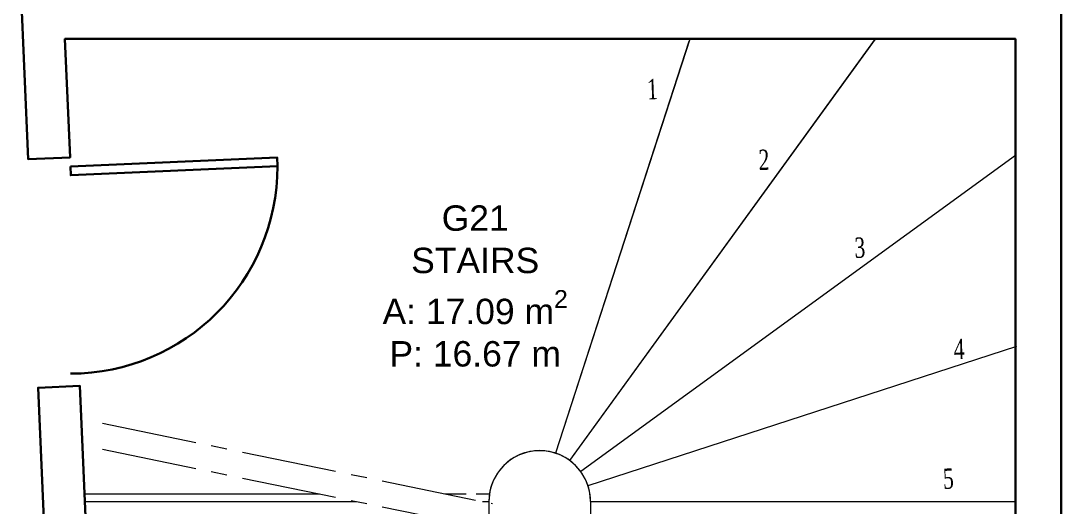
# Model space of a CAD drawing. Header units: centimetres. Extents: x 118932 to 154602, y -32682 to -23521.
# Drawn here: x 138695 to 139104.8, y -30856.7 to -30665.3 of the extents above; entities that cross this region are included whole.
import ezdxf

# ---------------------------------------------------------------- set-up
doc = ezdxf.new("R2010")
doc.units = ezdxf.units.CM
doc.header["$LTSCALE"] = 50
doc.header["$MEASUREMENT"] = 0
doc.linetypes.add('CENTER2', pattern=[1.125, 0.75, -0.125, 0.125, -0.125])
for name, color, linetype, lineweight, true_color in [('GEN_00_BL_Yazı', 7, 'Continuous', 0, 0x4f5250), ('GEN_00_BL_Ölçü Dış', 7, 'Continuous', 5, 0x766a5e), ('GEN_01_TA_Merdiven', 7, 'Continuous', 13, 0x816183), ('KALACAK DUVARLAR', 7, 'Continuous', 30, 0x005387)]:
    doc.layers.add(name, color=color, linetype=linetype, lineweight=lineweight, true_color=true_color)
doc.styles.add('ARIAL', font='arial.ttf')
doc.styles.add('Times New Roman_3', font='times.ttf', dxfattribs={"width": 0.7, "height": 80.004839})

# ---------------------------------------------------------------- blocks, each defined once
blk = doc.blocks.new('as5')
at = {"layer": 'GEN_01_TA_Merdiven'}
for p, q in [((41482.62, -11378.55, 0), (41424.09, -11539.59, 0)), ((41555.67, -11381.07, 0), (41429.57, -11542.62, 0)), ((41609.25, -11428.77, 0), (41433.84, -11547.2, 0)), ((41607.05, -11503.88, 0), (41436.48, -11552.87, 0)), ((41238.2, -11549.19, 0), (41330.62, -11552.39, 0)), ((41238.22, -11552.19, 0), (41345.09, -11555.89, 0)), ((41380.23, -11554.1, 0), (41388.39, -11554.39, 0)), ((41392.39, -11554.52, 0), (41397.38, -11554.7, 0)), ((41397.27, -11557.7, 0), (41393.54, -11665.63, 0)), ((41394.71, -11557.61, 0), (41397.27, -11557.69, 0)), ((41437.25, -11559.08, 0), (41433.52, -11667.01, 0)), ((41437.25, -11559.08, 0), (41604.94, -11564.88, 0))]:
    blk.add_line(p, q, dxfattribs=at)
blk.add_arc((41417.26, -11558.38, 0), 20, 358.0219, 178.0219, dxfattribs=at)
at = {"layer": 'GEN_01_TA_Merdiven', "char_height": 8, "width": 4.7238, "attachment_point": 1, "rotation": 360, "line_spacing_factor": 1.029793, "style": 'Times New Roman_3'}
for s, insert in [('1', (41465.13, -11393.73, 0)), ('2', (41508.08, -11423.04, 0)), ('3', (41544.63, -11458.89, 0)), ('4', (41582.32, -11500.12, 0)), ('5', (41576.35, -11550.95, 0))]:
    blk.add_mtext(s, dxfattribs=dict(at, insert=insert))
blk = doc.blocks.new('LEVEL 0_B BLOK_MERDİVEN')
at = {"layer": 'GEN_01_TA_Merdiven'}
for p, q in [((80.41, -908.9, 0), (27.8, -1070.87, 0)), ((153.83, -907.89, 0), (33.37, -1073.71, 0)), ((209, -953.73, 0), (37.8, -1078.13, 0)), ((209.41, -1028.86, 0), (40.64, -1083.71, 0)), ((-150.61, -1086.88, 0), (-65.18, -1086.88, 0)), ((-150.61, -1089.88, 0), (-50.59, -1089.88, 0)), ((-15.54, -1086.89, 0), (-7.38, -1086.89, 0)), ((-3.38, -1086.89, 0), (1.62, -1086.89, 0)), ((-0.95, -1089.89, 0), (1.61, -1089.89, 0)), ((1.61, -1089.89, 0), (1.61, -1197.89, 0)), ((41.61, -1089.89, 0), (209.41, -1089.9, 0)), ((41.61, -1089.89, 0), (41.61, -1197.89, 0))]:
    blk.add_line(p, q, dxfattribs=at)
at = {"layer": 'GEN_01_TA_Merdiven', "linetype": 'CENTER2'}
for p, q in [((-150.61, -1059.1, 0), (3.02, -1090.7, 0)), ((-150.61, -1069.31, 0), (3.02, -1100.91, 0))]:
    blk.add_line(p, q, dxfattribs=at)
at = {"layer": 'GEN_01_TA_Merdiven'}
blk.add_arc((21.61, -1089.89, 0), 20, 359.9996, 179.9996, dxfattribs=at)
at = {"rotation": 1.977677304363051}
blk.add_blockref('as5', (-41769.87, 9032.3, 0), dxfattribs=at)
at = {"layer": 'GEN_01_TA_Merdiven', "char_height": 8, "width": 4.7238, "attachment_point": 1, "rotation": 1.9777, "line_spacing_factor": 1.029793, "style": 'Times New Roman_3'}
for s, insert in [('1', (63.78, -923.68, 0)), ('2', (107.71, -951.49, 0)), ('3', (145.48, -986.06, 0)), ('4', (184.56, -1025.96, 0)), ('5', (180.35, -1076.97, 0))]:
    blk.add_mtext(s, dxfattribs=dict(at, insert=insert))
blk = doc.blocks.new('LEVEL 0_B BLOK_GÖRÜNÜŞ')
at = {"layer": 'GEN_00_BL_Ölçü Dış'}
blk.add_blockref('LEVEL 0_B BLOK_MERDİVEN', (-229.05, 1040.3, 0), dxfattribs=at)
blk = doc.blocks.new('KALACAK DUVALAR LEVEL 0 B BLOK')
at = {"layer": 'KALACAK DUVARLAR'}
blk.add_lwpolyline([(-2138.52, -1701.12), (-2138.52, -1719.17), (-2001.63, -1719.17), (-2001.63, -1212.08), (-2131.4, -1212.09), (-2411.46, -1212.09), (-2408.55, -1279.41), (-2392.07, -1278.7), (-2394.08, -1232.09), (-2136.86, -1232.09), (-2019.68, -1232.08), (-2019.68, -1701.11), (-2138.52, -1701.15), (-2138.52, -1719.15)], dxfattribs=at)
for points in [[(-2391.92, -1282.2), (-2391.77, -1285.69), (-2310.34, -1282.18), (-2310.49, -1278.68)], [(-2404.67, -1369.33), (-2388.18, -1368.62)], [(-2258.52, -1719.18), (-2258.52, -1701.12), (-2373.82, -1701.11), (-2388.18, -1368.62), (-2404.67, -1369.33), (-2389.56, -1719.17)]]:
    blk.add_lwpolyline(points, close=True, dxfattribs=at)
blk.add_arc((-2391.92, -1282.2), 81.57, 270.0139, 0.0139, dxfattribs=at)
blk = doc.blocks.new('TEFRISLI MAHAL LEVEL 0 A BLOK')
at = {"layer": 'GEN_00_BL_Yazı', "transparency": 33554687, "insert": (2744, -1849.82), "char_height": 10, "attachment_point": 2, "style": 'ARIAL'}
blk.add_mtext('\\A1;\\pxqc;G21\\PSTAIRS\\PA: 17.09 m{\\H0.7x;\\S2^ ;}\\PP: 16.67 m', dxfattribs=at)

msp = doc.modelspace()

# ---------------------------------------------------------------- block references
for name, p in [('KALACAK DUVALAR LEVEL 0 B BLOK', (141106.44, -29440.39, 0)), ('LEVEL 0_B BLOK_GÖRÜNÜŞ', (139106.81, -30804.89, 0))]:
    msp.add_blockref(name, p)
at = {"layer": 'GEN_00_BL_Ölçü Dış'}
msp.add_blockref('TEFRISLI MAHAL LEVEL 0 A BLOK', (136129.97, -28888.13), dxfattribs=at)

doc.saveas('drawing.dxf')
